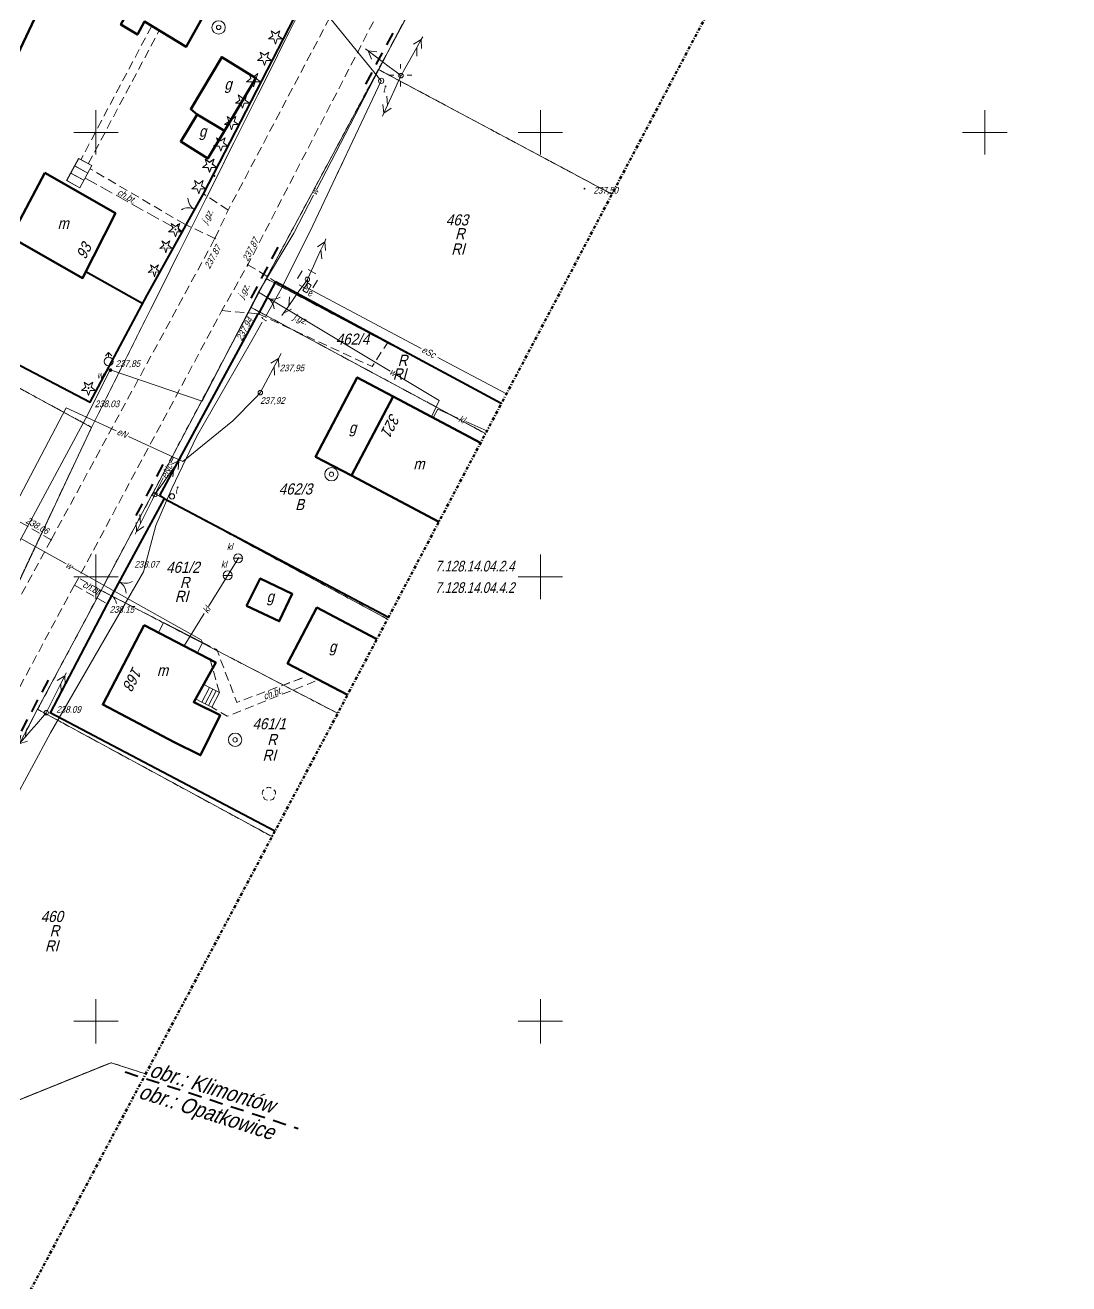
# Model space of a CAD drawing. Extents: x 7449598 to 7450455, y 5563374 to 5564952.
# Drawn here: x 7450192 to 7450309.4, y 5564420.5 to 5564562.1 of the extents above; entities that cross this region are included whole.
import ezdxf
from ezdxf.enums import TextEntityAlignment as Align

# ---------------------------------------------------------------- set-up
doc = ezdxf.new("R2010")
doc.units = 0
doc.header["$MEASUREMENT"] = 0
for name, pattern in [('216-500', [2.5, 1.5, -1]), ('217-500', [2, -0.5, 1.5]), ('218-500', [1, 0.5, -0.5]), ('420-500', [1.5, 1, -0.5]), ('DGN Style 4', [0.686427, 0.343214, -0.171607, 0, -0.171607])]:
    doc.linetypes.add(name, pattern=pattern)
for name, color, linetype, lineweight in [('EDZPD_219', 7, 'Continuous', 0), ('EPGPO_216', 7, 'Continuous', 0), ('GULENN', 1, 'Continuous', 13), ('GULTPR', 36, 'Continuous', 13), ('GUPWZA', 7, 'Continuous', 0), ('SDRPK_420', 7, 'Continuous', 0), ('SDRPK_423', 7, 'Continuous', 0), ('SDRPK_432', 7, 'Continuous', 0), ('SZOPO_902', 7, 'Continuous', 0), ('SZOPO_905', 7, 'Continuous', 0), ('SZZPZ_921', 7, 'Continuous', 0), ('SZZTZ_925', 7, 'Continuous', 0), ('UEEPO_585', 7, 'Continuous', 0), ('UEETA_515', 7, 'Continuous', 0), ('UKKPO_582', 7, 'Continuous', 0), ('UTTPA_506', 7, 'Continuous', 0), ('UTTPO_586', 7, 'Continuous', 0), ('UTTPO_586 (Construction)', 252, 'Continuous', 0), ('UTTPO_586__CONSTRUCTION_', 7, 'Continuous', 0), ('UWWPA_907', 7, 'Continuous', 0), ('UWWPO_581', 7, 'Continuous', 0), ('Warstwa 1', 7, 'Continuous', 0), ('Warstwa 22', 7, 'Continuous', 0), ('Warstwa 24', 7, 'Continuous', 0), ('Warstwa 25', 7, 'Continuous', 0), ('Warstwa 26', 7, 'Continuous', 0), ('Warstwa 28', 7, 'Continuous', 0), ('Warstwa 29', 7, 'Continuous', 0), ('Warstwa 3', 7, 'Continuous', 0), ('Warstwa 4', 7, 'Continuous', 0), ('Warstwa 60', 7, 'Continuous', 0), ('Warstwa 8', 7, 'Continuous', 0), ('WUKPS_403', 7, 'Continuous', 0), ('wys', 7, 'Continuous', 0)]:
    doc.layers.add(name, color=color, linetype=linetype, lineweight=lineweight)
doc.styles.add('Style-WORKING_1250 I 0.26180', font='WORKING_1250.shx', dxfattribs={"oblique": 14.999978})

# ---------------------------------------------------------------- blocks, each defined once
blk = doc.blocks.new('US17_1')
at = {"layer": 'Warstwa 1', "color": 7, "linetype": 'Continuous', "lineweight": 13}
for p, q in [((-0.5, -0.25), (-0.5, 0.25)), ((-0.5, 0.25), (0.5, 0.25)), ((0.5, -0.25), (0.5, 0.25)), ((-0.5, -0.25), (0.5, -0.25))]:
    blk.add_line(p, q, dxfattribs=at)
blk = doc.blocks.new('SM04')
at = {"layer": 'Warstwa 1', "color": 7, "linetype": 'Continuous', "lineweight": 13}
blk.add_circle((0, 0), 0.25, dxfattribs=at)
blk = doc.blocks.new('PE04_2')
at = {"layer": 'Warstwa 1', "color": 1, "linetype": 'Continuous', "lineweight": 13}
for p, q in [((0.65, 0), (0, 0)), ((0.65, 0), (1.65, 0)), ((1.65, 0), (2.65, 0)), ((2.65, 0), (3.65, 0)), ((3.65, 0), (4.65, 0)), ((4.65, 0), (3.78, 0.5)), ((4.65, 0), (3.78, -0.5)), ((4.65, 0), (5, 0))]:
    blk.add_line(p, q, dxfattribs=at)
blk = doc.blocks.new('PT01_11')
at = {"layer": 'Warstwa 1', "color": 30, "linetype": 'Continuous', "lineweight": 13}
for p, q in [((0.65, 0), (0, 0)), ((3.65, 0), (4.65, 0)), ((4.65, 0), (3.78, 0.5)), ((4.65, 0), (5, 0)), ((0.65, 0), (1.65, 0)), ((1.65, 0), (2.65, 0)), ((2.65, 0), (3.65, 0)), ((3.65, 0), (2.78, -0.5))]:
    blk.add_line(p, q, dxfattribs=at)
blk = doc.blocks.new('PT01_12')
at = {"layer": 'Warstwa 1', "color": 30, "linetype": 'Continuous', "lineweight": 13}
for p, q in [((0.65, 0), (0, 0)), ((0.65, 0), (1.65, 0)), ((2.65, 0), (3.65, 0)), ((3.65, 0), (2.78, -0.5)), ((3.65, 0), (4.65, 0)), ((4.65, 0), (3.78, 0.5)), ((4.65, 0), (5, 0)), ((1.65, 0), (2.65, 0))]:
    blk.add_line(p, q, dxfattribs=at)
blk = doc.blocks.new('PT01_13')
at = {"layer": 'Warstwa 1', "color": 30, "linetype": 'Continuous', "lineweight": 13}
for p, q in [((0.65, 0), (0, 0)), ((0.65, 0), (1.65, 0)), ((2.65, 0), (3.65, 0)), ((3.65, 0), (2.78, -0.5)), ((3.65, 0), (4.65, 0)), ((4.65, 0), (3.78, 0.5)), ((4.65, 0), (5, 0)), ((1.65, 0), (2.65, 0))]:
    blk.add_line(p, q, dxfattribs=at)
blk = doc.blocks.new('PT01_14')
at = {"layer": 'Warstwa 1', "color": 30, "linetype": 'Continuous', "lineweight": 13}
for p, q in [((1.65, 0), (2.65, 0)), ((2.65, 0), (3.65, 0)), ((3.65, 0), (2.78, -0.5)), ((3.65, 0), (4.65, 0)), ((4.65, 0), (3.78, 0.5)), ((0.65, 0), (0, 0)), ((0.65, 0), (1.65, 0)), ((4.65, 0), (5, 0))]:
    blk.add_line(p, q, dxfattribs=at)
blk = doc.blocks.new('PT01_15')
at = {"layer": 'Warstwa 1', "color": 30, "linetype": 'Continuous', "lineweight": 13}
for p, q in [((0.65, 0), (0, 0)), ((1.65, 0), (2.65, 0)), ((2.65, 0), (3.65, 0)), ((3.65, 0), (2.78, -0.5)), ((3.65, 0), (4.65, 0)), ((4.65, 0), (3.78, 0.5)), ((0.65, 0), (1.65, 0)), ((4.65, 0), (5, 0))]:
    blk.add_line(p, q, dxfattribs=at)
blk = doc.blocks.new('PT01_16')
at = {"layer": 'Warstwa 1', "color": 30, "linetype": 'Continuous', "lineweight": 13}
for p, q in [((0.65, 0), (0, 0)), ((3.65, 0), (4.65, 0)), ((4.65, 0), (3.78, 0.5)), ((4.65, 0), (5, 0)), ((0.65, 0), (1.65, 0)), ((1.65, 0), (2.65, 0)), ((2.65, 0), (3.65, 0)), ((3.65, 0), (2.78, -0.5))]:
    blk.add_line(p, q, dxfattribs=at)
blk = doc.blocks.new('PT01_17')
at = {"layer": 'Warstwa 1', "color": 30, "linetype": 'Continuous', "lineweight": 13}
for p, q in [((0.65, 0), (0, 0)), ((3.65, 0), (4.65, 0)), ((4.65, 0), (3.78, 0.5)), ((4.65, 0), (5, 0)), ((0.65, 0), (1.65, 0)), ((1.65, 0), (2.65, 0)), ((2.65, 0), (3.65, 0)), ((3.65, 0), (2.78, -0.5))]:
    blk.add_line(p, q, dxfattribs=at)
blk = doc.blocks.new('PT01_18')
at = {"layer": 'Warstwa 1', "color": 30, "linetype": 'Continuous', "lineweight": 13}
for p, q in [((0.65, 0), (0, 0)), ((0.65, 0), (1.65, 0)), ((2.65, 0), (3.65, 0)), ((3.65, 0), (2.78, -0.5)), ((3.65, 0), (4.65, 0)), ((4.65, 0), (3.78, 0.5)), ((1.65, 0), (2.65, 0)), ((4.65, 0), (5, 0))]:
    blk.add_line(p, q, dxfattribs=at)
blk = doc.blocks.new('PE04_5')
at = {"layer": 'Warstwa 1', "color": 1, "linetype": 'Continuous', "lineweight": 13}
for p, q in [((0.65, 0), (0, 0)), ((0.65, 0), (1.65, 0)), ((2.65, 0), (3.65, 0)), ((3.65, 0), (4.65, 0)), ((4.65, 0), (3.78, 0.5)), ((1.65, 0), (2.65, 0)), ((4.65, 0), (3.78, -0.5)), ((4.65, 0), (5, 0))]:
    blk.add_line(p, q, dxfattribs=at)
blk = doc.blocks.new('PE04_6')
at = {"layer": 'Warstwa 1', "color": 1, "linetype": 'Continuous', "lineweight": 13}
for p, q in [((0.65, 0), (0, 0)), ((3.65, 0), (4.65, 0)), ((4.65, 0), (3.78, 0.5)), ((4.65, 0), (3.78, -0.5)), ((4.65, 0), (5, 0)), ((0.65, 0), (1.65, 0)), ((1.65, 0), (2.65, 0)), ((2.65, 0), (3.65, 0))]:
    blk.add_line(p, q, dxfattribs=at)
blk = doc.blocks.new('PE04_7')
at = {"layer": 'Warstwa 1', "color": 1, "linetype": 'Continuous', "lineweight": 13}
for p, q in [((0.65, 0), (0, 0)), ((3.65, 0), (4.65, 0)), ((4.65, 0), (3.78, 0.5)), ((4.65, 0), (3.78, -0.5)), ((4.65, 0), (5, 0)), ((0.65, 0), (1.65, 0)), ((1.65, 0), (2.65, 0)), ((2.65, 0), (3.65, 0))]:
    blk.add_line(p, q, dxfattribs=at)
blk = doc.blocks.new('PE04_8')
at = {"layer": 'Warstwa 1', "color": 1, "linetype": 'Continuous', "lineweight": 13}
for p, q in [((0.65, 0), (0, 0)), ((1.65, 0), (2.65, 0)), ((2.65, 0), (3.65, 0)), ((3.65, 0), (4.65, 0)), ((4.65, 0), (3.78, 0.5)), ((0.65, 0), (1.65, 0)), ((4.65, 0), (3.78, -0.5)), ((4.65, 0), (5, 0))]:
    blk.add_line(p, q, dxfattribs=at)
blk = doc.blocks.new('PE04_10')
at = {"layer": 'Warstwa 1', "color": 1, "linetype": 'Continuous', "lineweight": 13}
for p, q in [((0.65, 0), (0, 0)), ((0.65, 0), (1.65, 0)), ((2.65, 0), (3.65, 0)), ((3.65, 0), (4.65, 0)), ((4.65, 0), (3.78, 0.5)), ((4.65, 0), (5, 0)), ((1.65, 0), (2.65, 0)), ((4.65, 0), (3.78, -0.5))]:
    blk.add_line(p, q, dxfattribs=at)
blk = doc.blocks.new('PE04_11')
at = {"layer": 'Warstwa 1', "color": 1, "linetype": 'Continuous', "lineweight": 13}
for p, q in [((0.65, 0), (0, 0)), ((0.65, 0), (1.65, 0)), ((2.65, 0), (3.65, 0)), ((3.65, 0), (4.65, 0)), ((4.65, 0), (3.78, 0.5)), ((4.65, 0), (5, 0)), ((1.65, 0), (2.65, 0)), ((4.65, 0), (3.78, -0.5))]:
    blk.add_line(p, q, dxfattribs=at)
blk = doc.blocks.new('PE04_12')
at = {"layer": 'Warstwa 1', "color": 1, "linetype": 'Continuous', "lineweight": 13}
for p, q in [((0.65, 0), (0, 0)), ((3.65, 0), (4.65, 0)), ((4.65, 0), (3.78, 0.5)), ((4.65, 0), (3.78, -0.5)), ((4.65, 0), (5, 0)), ((0.65, 0), (1.65, 0)), ((1.65, 0), (2.65, 0)), ((2.65, 0), (3.65, 0))]:
    blk.add_line(p, q, dxfattribs=at)
blk = doc.blocks.new('US10')
at = {"layer": 'Warstwa 1', "color": 7, "linetype": 'Continuous', "lineweight": 13}
for p, q in [((-1, -0.5), (-1, 0.5)), ((-0.5, 1), (0.5, 1)), ((1, -0.5), (1, 0.5)), ((-0.5, -1), (0.5, -1))]:
    blk.add_line(p, q, dxfattribs=at)
at = {"layer": 'Warstwa 1', "color": 7, "linetype": 'Continuous', "lineweight": 0}
blk.add_circle((0, 0), 0.25, dxfattribs=at)
blk = doc.blocks.new('925_8')
at = {"layer": 'SZZTZ_925', "color": 0, "linetype": 'Continuous', "lineweight": 13}
for p, q in [((-30.1, 9.8), (-78.9, -25.6)), ((-48.7, 67.1), (-30.1, 9.8)), ((0.1, 31.7), (-48.7, 67.1)), ((48.8, 67), (0.1, 31.7)), ((30.2, 9.7), (48.8, 67)), ((78.9, -25.7), (30.2, 9.7)), ((-78.9, -25.6), (-18.6, -25.6)), ((-18.6, -25.6), (0, -83)), ((0, -83), (18.7, -25.7)), ((18.7, -25.7), (78.9, -25.7))]:
    blk.add_line(p, q, dxfattribs=at)
blk = doc.blocks.new('907_24')
at = {"layer": 'UWWPA_907', "color": 0, "linetype": 'Continuous', "lineweight": 13}
for radius in [75, 25]:
    blk.add_circle((0, 0), radius, dxfattribs=at)
blk = doc.blocks.new('925_1')
at = {"color": 0, "flags": 128}
for points in [[(-3010, 980), (-7890, -2560)], [(-4870, 6710), (-3010, 980)], [(10, 3170), (-4870, 6710)], [(4880, 6700), (10, 3170)], [(3020, 970), (4880, 6700)], [(7890, -2570), (3020, 970)], [(-7890, -2560), (-1860, -2560)], [(-1860, -2560), (0, -8300)], [(0, -8300), (1870, -2570)], [(1870, -2570), (7890, -2570)]]:
    blk.add_lwpolyline(points, dxfattribs=at)
blk = doc.blocks.new('513_3')
at = {"color": 0, "lineweight": -2}
for p, q in [((-350, 650), (0, 1000)), ((0, 500), (0, 1000)), ((0, 1000), (350, 650))]:
    blk.add_line(p, q, dxfattribs=at)
blk.add_circle((0, 0), 500, dxfattribs=at)
blk.add_circle((0, 0), 500, dxfattribs=at)
blk = doc.blocks.new('921_3')
at = {"color": 0, "flags": 128}
for points in [[(-3010, 980), (-7890, -2560)], [(-4870, 6710), (-3010, 980)], [(10, 3170), (-4870, 6710)], [(4880, 6700), (10, 3170)], [(3020, 970), (4880, 6700)], [(7890, -2570), (3020, 970)], [(-7890, -2560), (-1860, -2560)], [(-1860, -2560), (0, -8300)], [(0, -8300), (1870, -2570)], [(1870, -2570), (7890, -2570)]]:
    blk.add_lwpolyline(points, dxfattribs=at)
blk = doc.blocks.new('925')
at = {"color": 0, "lineweight": -2}
for p, q in [((-700, -250), (-250, 100)), ((-250, 100), (-450, 600)), ((-450, 600), (0, 250)), ((0, 250), (450, 600)), ((450, 600), (250, 100)), ((250, 100), (700, -250)), ((-150, -200), (-700, -250)), ((0, -750), (-150, -200)), ((150, -200), (0, -750)), ((700, -250), (150, -200))]:
    blk.add_line(p, q, dxfattribs=at)
blk = doc.blocks.new('926')
at = {"color": 0, "lineweight": -2}
for centre, radius, start, end in [((-350, 100), 400, 119.84816, 203.51949), ((0, 350), 400, 50.114, 129.886), ((350, 100), 400, 336.88451, 60.15184), ((-200, -300), 400, 187.477, 278.47884), ((200, -275), 425, 262.64593, 349.62892)]:
    blk.add_arc(centre, radius, start, end, dxfattribs=at)
blk = doc.blocks.new('907_5')
at = {"color": 0, "lineweight": -2}
for radius in [750, 750, 250]:
    blk.add_circle((0, 0), radius, dxfattribs=at)
blk = doc.blocks.new('685_2')
at = {"color": 0, "lineweight": -2}
blk.add_line((-500, 0), (500, 0), dxfattribs=at)
blk.add_circle((0, 0), 500, dxfattribs=at)
blk.add_circle((0, 0), 500, dxfattribs=at)
blk = doc.blocks.new('510_12')
at = {"color": 0, "lineweight": -2}
blk.add_circle((0, 0), 250, dxfattribs=at)
blk.add_circle((0, 0), 250, dxfattribs=at)
blk = doc.blocks.new('140_7_2')
at = {"color": 0, "lineweight": -2}
blk.add_circle((0, 0), 50, dxfattribs=at)
blk = doc.blocks.new('925_2')
at = {"layer": 'SZZTZ_925', "color": 96, "linetype": 'Continuous', "lineweight": 13}
for p, q in [((-0.3, 0.1), (-0.79, -0.26)), ((-0.49, 0.67), (-0.3, 0.1)), ((0, 0.32), (-0.49, 0.67)), ((0.49, 0.67), (0, 0.32)), ((0.3, 0.1), (0.49, 0.67)), ((0.79, -0.26), (0.3, 0.1)), ((-0.79, -0.26), (-0.19, -0.26)), ((-0.19, -0.26), (0, -0.83)), ((0, -0.83), (0.19, -0.26)), ((0.19, -0.26), (0.79, -0.26))]:
    blk.add_line(p, q, dxfattribs=at)
blk = doc.blocks.new('506_2')
at = {"layer": 'UTTPA_506', "color": 30, "linetype": 'Continuous', "lineweight": 13}
blk.add_circle((0, 0), 0.3, dxfattribs=at)
blk = doc.blocks.new('907_1')
at = {"layer": 'Warstwa 60', "color": 7, "linetype": 'Continuous', "lineweight": 13}
for radius in [0.75, 0.25]:
    blk.add_circle((0, 0), radius, dxfattribs=at)
blk = doc.blocks.new('KOLO')
blk.add_hatch(color=0).paths.add_polyline_path([(0, -5), (-1.2941, -4.82963), (-2.5, -4.33013), (-3.53553, -3.53553), (-4.33013, -2.5), (-4.82963, -1.2941), (-5, 0), (-4.82963, 1.2941), (-4.33013, 2.5), (-3.53553, 3.53553), (-2.5, 4.33013), (-1.2941, 4.82963), (0, 5), (1.2941, 4.82963), (2.5, 4.33013), (3.53553, 3.53553), (4.33013, 2.5), (4.82963, 1.2941), (5, 0), (4.82963, -1.2941), (4.33013, -2.5), (3.53553, -3.53553), (2.5, -4.33013), (1.2941, -4.82963)], flags=16)
blk = doc.blocks.new('SUPT01_2')
at = {"color": 0, "flags": 128}
for points in [[(0, 0), (-100, 0)], [(-69.82163, -10), (-87.14214, 0)], [(-67.14214, 0), (-49.82163, 10)]]:
    blk.add_lwpolyline(points, dxfattribs=at)
blk = doc.blocks.new('SUPE04_2')
at = {"color": 0, "flags": 128}
for points in [[(0, 0), (-100, 0)], [(-69.82163, -10), (-87.14214, 0), (-69.82163, 10)]]:
    blk.add_lwpolyline(points, dxfattribs=at)
blk = doc.blocks.new('905_1')
at = {"layer": 'SZOPO_905', "color": 7, "linetype": 'Continuous', "lineweight": 13}
for centre, start, end in [((-1.5, 0), 0, 60), ((1.5, 0), 120, 180)]:
    blk.add_arc(centre, 1.5, start, end, dxfattribs=at)
blk = doc.blocks.new('921')
at = {"layer": 'SZZPZ_921', "linetype": 'Continuous', "lineweight": 13}
h = blk.add_hatch(color=256, dxfattribs=at)
edge = h.paths.add_edge_path()
edge.add_arc((0, 0), 0.045, 0, 360)
at = {"layer": 'SZZPZ_921', "color": 96, "linetype": 'Continuous', "lineweight": 13}
for p, q in [((-0.3, 0.1), (-0.79, -0.26)), ((-0.49, 0.67), (-0.3, 0.1)), ((0, 0.32), (-0.49, 0.67)), ((0.49, 0.67), (0, 0.32)), ((0.3, 0.1), (0.49, 0.67)), ((0.79, -0.26), (0.3, 0.1)), ((-0.79, -0.26), (-0.19, -0.26)), ((-0.19, -0.26), (0, -0.83)), ((0, -0.83), (0.19, -0.26)), ((0.19, -0.26), (0.79, -0.26))]:
    blk.add_line(p, q, dxfattribs=at)
blk.add_circle((0, 0), 0.045, dxfattribs=at)
blk = doc.blocks.new('905P')
at = {"layer": 'SZOPO_905', "color": 7, "linetype": 'Continuous', "lineweight": 13}
blk.add_arc((1.05, 0), 1.05, 120, 180, dxfattribs=at)
blk = doc.blocks.new('515_18')
at = {"layer": 'UEETA_515', "color": 0, "linetype": 'Continuous', "lineweight": 13}
for p, q in [((-125, 0), (-75, 0)), ((0, 75), (0, 125)), ((75, 0), (125, 0)), ((0, -125), (0, -75))]:
    blk.add_line(p, q, dxfattribs=at)
blk = doc.blocks.new('140_1')
at = {"layer": 'WUKPS_403', "linetype": 'Continuous', "lineweight": 13}
h = blk.add_hatch(color=256, dxfattribs=at)
edge = h.paths.add_edge_path()
edge.add_arc((0, 0), 0.045, 0, 360)
at = {"layer": 'WUKPS_403', "color": 7, "linetype": 'Continuous', "lineweight": 13}
blk.add_circle((0, 0), 0.045, dxfattribs=at)

msp = doc.modelspace()

# ---------------------------------------------------------------- linework, layer by layer
at = {"layer": 'EDZPD_219', "color": 96, "linetype": 'Continuous', "lineweight": 13}
for p, q in [((7450245.38, 5564582.47), (7450231.77, 5564557.08)), ((7450199.51, 5564516.82), (7450222.9, 5564563.6)), ((7450219.14, 5564533.55), (7450231.77, 5564557.08)), ((7450258.04, 5564543.05), (7450231.77, 5564557.08)), ((7450199.51, 5564516.82), (7450135.22, 5564551.69)), ((7450219.14, 5564533.55), (7450217.45, 5564530.32)), ((7450219.14, 5564533.55), (7450245.62, 5564519.52)), ((7450206.42, 5564509.47), (7450217.45, 5564530.32)), ((7450243.82, 5564516.12), (7450217.45, 5564530.32)), ((7450199.51, 5564516.82), (7450178.94, 5564473.31)), ((7450206.25, 5564509.14), (7450200.57, 5564498.48)), ((7450206.25, 5564509.14), (7450206.42, 5564509.47)), ((7450207.56, 5564508.85), (7450206.42, 5564509.47)), ((7450207.56, 5564508.85), (7450232.79, 5564495.25)), ((7450200.57, 5564498.48), (7450193.44, 5564485.1)), ((7450201.73, 5564497.88), (7450200.57, 5564498.48)), ((7450201.73, 5564497.88), (7450227.19, 5564484.65)), ((7450164.65, 5564430.38), (7450193.44, 5564485.1)), ((7450194.5, 5564484.52), (7450193.44, 5564485.1)), ((7450219.81, 5564470.78), (7450194.5, 5564484.52)), ((7450201.71, 5564445.35), (7450164.65, 5564430.38)), ((7450201.71, 5564445.35), (7450205.59, 5564444.08))]:
    msp.add_line(p, q, dxfattribs=at)
at = {"layer": 'EPGPO_216', "color": 96, "linetype": '216-500', "lineweight": 40, "flags": 128}
for points in [[(7450233.39, 5564561.16), (7450231.33, 5564557.32), (7450230.08, 5564554.99)], [(7450220.47, 5564537.09), (7450218.7, 5564533.78), (7450217.01, 5564530.55)], [(7450207.53, 5564512.63), (7450205.98, 5564509.7), (7450205.81, 5564509.37), (7450204.09, 5564506.15)], [(7450194.61, 5564488.37), (7450193, 5564485.33), (7450191.53, 5564482.55)], [(7450203.3, 5564444.31), (7450222.74, 5564437.95)]]:
    msp.add_lwpolyline(points, dxfattribs=at)
at = {"layer": 'SDRPK_420', "color": 7, "linetype": '420-500', "lineweight": 13}
for p, q in [((7450214.88, 5564541.26), (7450212.09, 5564543.08)), ((7450213.39, 5564538.08), (7450210.15, 5564539.59)), ((7450194.97, 5564504.18), (7450213.39, 5564538.08)), ((7450217.09, 5564535.12), (7450220.21, 5564533.2)), ((7450214.17, 5564529.95), (7450218.23, 5564529.6)), ((7450194.97, 5564504.18), (7450151.8, 5564528.52)), ((7450197.58, 5564499.06), (7450201.26, 5564496.98)), ((7450201.74, 5564497.88), (7450198.03, 5564499.86))]:
    msp.add_line(p, q, dxfattribs=at)
at = {"layer": 'SDRPK_420', "color": 7, "linetype": '420-500', "lineweight": 13, "flags": 128}
for points in [[(7450213.39, 5564538.08), (7450214.88, 5564541.26), (7450232.09, 5564573.89)], [(7450236.03, 5564571.78), (7450217.09, 5564535.12), (7450214.17, 5564529.95)], [(7450206.27, 5564561.97), (7450198.3, 5564546.93)], [(7450199.14, 5564546.47), (7450207.12, 5564561.46)], [(7450209.99, 5564539.66), (7450199.34, 5564545.91)], [(7450209.99, 5564539.66), (7450199.34, 5564545.91)], [(7450197.58, 5564499.06), (7450198.03, 5564499.86), (7450214.17, 5564529.95)], [(7450218.27, 5564529.58), (7450231.06, 5564523.66), (7450232.82, 5564526.37)], [(7450194.97, 5564504.18), (7450191.67, 5564498.13), (7450191.33, 5564497.58), (7450186.13, 5564488.03), (7450182.84, 5564481.18), (7450179.78, 5564475.68)], [(7450157, 5564422.68), (7450168.64, 5564444.57), (7450190.14, 5564485.24), (7450197.58, 5564499.06)], [(7450211.99, 5564492.61), (7450213.59, 5564491.82), (7450215.84, 5564485.88), (7450223.7, 5564488.8)], [(7450211.99, 5564492.61), (7450213.59, 5564491.82), (7450215.84, 5564485.88), (7450223.7, 5564488.81)], [(7450213.88, 5564486.99), (7450212.79, 5564490.89)], [(7450213.88, 5564486.99), (7450212.79, 5564490.89)], [(7450224.67, 5564488.27), (7450214.77, 5564484.32), (7450213.04, 5564485.34)], [(7450224.67, 5564488.27), (7450214.77, 5564484.32), (7450213.04, 5564485.34)]]:
    msp.add_lwpolyline(points, dxfattribs=at)
at = {"layer": 'SDRPK_423', "color": 7, "linetype": '217-500', "lineweight": 13}
msp.add_line((7450198.77, 5564544.87), (7450209.7, 5564538.79), dxfattribs=at)
at = {"layer": 'SZOPO_902', "color": 7, "linetype": 'Continuous', "lineweight": 40}
for p, q in [((7450210.15, 5564539.59), (7450212.09, 5564543.08)), ((7450220.18, 5564533.24), (7450218.27, 5564529.59)), ((7450207.19, 5564509.14), (7450218.23, 5564529.6)), ((7450207.68, 5564508.83), (7450203.48, 5564501.04)), ((7450203.48, 5564501.04), (7450201.74, 5564497.88))]:
    msp.add_line(p, q, dxfattribs=at)
at = {"layer": 'SZOPO_902', "color": 7, "linetype": 'Continuous', "lineweight": 40, "flags": 128}
for points in [[(7450212.09, 5564543.08), (7450222.89, 5564564.01)], [(7450213.28, 5564545.13), (7450213.28, 5564545.13), (7450213.28, 5564545.13), (7450213.28, 5564545.13), (7450213.28, 5564545.13), (7450213.28, 5564545.13), (7450213.28, 5564545.13), (7450213.29, 5564545.13), (7450213.29, 5564545.13), (7450213.29, 5564545.13), (7450213.29, 5564545.13), (7450213.29, 5564545.13), (7450213.29, 5564545.13), (7450213.29, 5564545.13), (7450213.29, 5564545.13), (7450213.29, 5564545.13), (7450213.29, 5564545.13), (7450213.29, 5564545.13), (7450213.29, 5564545.13), (7450213.29, 5564545.13), (7450213.29, 5564545.13), (7450213.29, 5564545.13), (7450213.29, 5564545.14), (7450213.29, 5564545.14), (7450213.29, 5564545.14), (7450213.29, 5564545.14), (7450213.29, 5564545.14), (7450213.3, 5564545.14), (7450213.3, 5564545.14), (7450213.3, 5564545.14), (7450213.3, 5564545.14), (7450213.3, 5564545.14), (7450213.3, 5564545.14), (7450213.3, 5564545.14), (7450213.3, 5564545.14), (7450213.3, 5564545.14), (7450213.3, 5564545.14), (7450213.3, 5564545.14), (7450213.3, 5564545.14), (7450213.3, 5564545.14), (7450213.3, 5564545.14), (7450213.3, 5564545.14), (7450213.3, 5564545.14), (7450213.3, 5564545.14), (7450213.31, 5564545.14), (7450213.31, 5564545.14), (7450213.31, 5564545.13), (7450213.31, 5564545.13), (7450213.31, 5564545.13), (7450213.31, 5564545.13), (7450213.31, 5564545.13), (7450213.31, 5564545.13), (7450213.31, 5564545.13), (7450213.31, 5564545.13), (7450213.31, 5564545.13), (7450213.31, 5564545.13), (7450213.31, 5564545.13), (7450213.31, 5564545.13), (7450213.31, 5564545.13), (7450213.31, 5564545.13), (7450213.31, 5564545.13), (7450213.31, 5564545.13), (7450213.31, 5564545.13), (7450213.31, 5564545.13), (7450213.31, 5564545.13), (7450213.31, 5564545.13), (7450213.32, 5564545.13), (7450213.32, 5564545.13), (7450213.32, 5564545.13), (7450213.32, 5564545.12), (7450213.32, 5564545.12), (7450213.32, 5564545.12), (7450213.32, 5564545.12), (7450213.32, 5564545.12), (7450213.32, 5564545.12), (7450213.32, 5564545.12), (7450213.32, 5564545.12), (7450213.32, 5564545.12), (7450213.32, 5564545.12), (7450213.32, 5564545.12), (7450213.32, 5564545.12), (7450213.32, 5564545.12), (7450213.32, 5564545.12), (7450213.32, 5564545.12), (7450213.32, 5564545.12), (7450213.32, 5564545.12), (7450213.32, 5564545.11), (7450213.32, 5564545.11), (7450213.32, 5564545.11), (7450213.32, 5564545.11), (7450213.32, 5564545.11), (7450213.32, 5564545.11), (7450213.31, 5564545.11), (7450213.31, 5564545.11), (7450213.31, 5564545.11)], [(7450189.99, 5564524.55), (7450199.35, 5564519.67), (7450205.76, 5564531.7), (7450209.7, 5564538.79), (7450210.15, 5564539.59)], [(7450198.86, 5564534.34), (7450205.26, 5564530.76)], [(7450245.6, 5564519.5), (7450232.82, 5564526.37), (7450220.21, 5564533.2)], [(7450245.6, 5564519.5), (7450232.82, 5564526.37), (7450220.21, 5564533.2)], [(7450207.19, 5564509.14), (7450207.68, 5564508.83)], [(7450207.68, 5564508.83), (7450232.9, 5564495.46)], [(7450201.74, 5564497.88), (7450201.26, 5564496.98), (7450194.84, 5564484.71)], [(7450220.13, 5564471.39), (7450194.84, 5564484.71)]]:
    msp.add_lwpolyline(points, dxfattribs=at)
at = {"layer": 'UEEPO_585', "color": 1, "linetype": 'Continuous', "lineweight": 13, "flags": 128}
for points in [[(7450217.96, 5564520.13), (7450218.49, 5564520.72)], [(7450179.13, 5564503.14), (7450186.18, 5564499.15), (7450196.63, 5564519), (7450202.27, 5564516.42)], [(7450203.65, 5564515.79), (7450209.79, 5564512.97), (7450215.38, 5564517.54), (7450217.96, 5564520.13)]]:
    msp.add_lwpolyline(points, dxfattribs=at)
at = {"layer": 'UKKPO_582', "color": 36, "linetype": 'Continuous', "lineweight": 13, "flags": 128}
for points in [[(7450237.99, 5564517.96), (7450238.47, 5564518.85), (7450240.71, 5564517.87)], [(7450241.62, 5564517.47), (7450243.99, 5564516.44)], [(7450212.66, 5564496.66), (7450216.08, 5564502.16)], [(7450209.91, 5564492.24), (7450212.18, 5564495.89)]]:
    msp.add_lwpolyline(points, dxfattribs=at)
at = {"layer": 'UTTPO_586', "color": 30, "linetype": 'Continuous', "lineweight": 13, "flags": 128}
for points in [[(7450236.55, 5564592.96), (7450230.93, 5564580.66), (7450224, 5564565.78), (7450232.08, 5564555.8), (7450224.4, 5564539.52), (7450220.88, 5564532.44), (7450219.1, 5564529.33)], [(7450218.71, 5564528.65), (7450217.38, 5564526.33)], [(7450217.38, 5564526.33), (7450211.33, 5564515.81), (7450208.53, 5564509.94), (7450206.74, 5564505.76), (7450205.36, 5564500.56), (7450194.9, 5564482.47), (7450186.29, 5564466.54), (7450173.16, 5564473.8), (7450163.32, 5564456.11), (7450152.23, 5564435.84), (7450139.23, 5564411.73), (7450130.19, 5564394.54)]]:
    msp.add_lwpolyline(points, dxfattribs=at)
at = {"layer": 'UTTPO_586 (Construction)', "color": 7, "linetype": 'Continuous', "lineweight": 13, "ltscale": 0.1}
msp.add_line((7450227.76, 5564546.65), (7450227.14, 5564545.34), dxfattribs=at)
at = {"layer": 'UTTPO_586__CONSTRUCTION_', "color": 7, "ltscale": 0.001, "flags": 128}
msp.add_lwpolyline([(7450227.76, 5564546.65), (7450227.14, 5564545.34)], dxfattribs=at)
at = {"layer": 'UWWPO_581', "color": 5, "linetype": 'Continuous', "lineweight": 13, "ltscale": 0.1}
msp.add_line((7450234.45, 5564562.15), (7450224.83, 5564543.63), dxfattribs=at)
at = {"layer": 'UWWPO_581', "color": 5, "linetype": 'Continuous', "lineweight": 13}
for p, q in [((7450224.47, 5564542.93), (7450222.26, 5564538.67)), ((7450222.26, 5564538.67), (7450218.28, 5564532.01))]:
    msp.add_line(p, q, dxfattribs=at)
at = {"layer": 'UWWPO_581', "color": 5, "linetype": 'Continuous', "lineweight": 13, "flags": 128}
for points in [[(7450201.6, 5564523.29), (7450211.94, 5564519.76), (7450218.28, 5564532.01), (7450233.1, 5564523.15)], [(7450152.82, 5564432.98), (7450163.48, 5564452.3), (7450171.25, 5564466.7), (7450178.5, 5564479.95), (7450185.42, 5564492.95), (7450198.83, 5564517.78), (7450201.6, 5564523.29)], [(7450233.73, 5564522.77), (7450238.62, 5564519.85), (7450237.79, 5564518.06)], [(7450191.56, 5564504.31), (7450196.65, 5564501.45)], [(7450197.32, 5564501.07), (7450211.82, 5564492.9), (7450211.99, 5564492.61)]]:
    msp.add_lwpolyline(points, dxfattribs=at)
at = {"layer": 'Warstwa 1', "color": 1, "linetype": 'Continuous', "lineweight": 13}
for p, q in [((7450208.44, 5564512.84), (7450208.74, 5564513.45)), ((7450206.64, 5564509.27), (7450207.57, 5564511.13))]:
    msp.add_line(p, q, dxfattribs=at)
at = {"layer": 'Warstwa 1', "color": 1, "linetype": 'Continuous', "lineweight": 13, "flags": 128}
for points in [[(7450223.79, 5564533.47), (7450223.75, 5564532.52), (7450236.59, 5564525.69)], [(7450238.47, 5564524.68), (7450246.18, 5564520.58)]]:
    msp.add_lwpolyline(points, dxfattribs=at)
at = {"layer": 'Warstwa 29', "color": 96, "linetype": '218-500', "lineweight": 13}
for p, q in [((7450245.38, 5564582.47), (7450231.77, 5564557.08)), ((7450231.77, 5564557.08), (7450245.38, 5564582.47)), ((7450205.87, 5564529.54), (7450222.9, 5564563.6)), ((7450222.9, 5564563.6), (7450205.87, 5564529.54)), ((7450231.77, 5564557.08), (7450219.14, 5564533.55)), ((7450219.14, 5564533.55), (7450231.77, 5564557.08)), ((7450231.77, 5564557.08), (7450258.04, 5564543.05)), ((7450258.04, 5564543.05), (7450231.77, 5564557.08)), ((7450135.22, 5564551.69), (7450199.51, 5564516.82)), ((7450199.51, 5564516.82), (7450135.22, 5564551.69)), ((7450219.14, 5564533.55), (7450217.45, 5564530.32)), ((7450217.45, 5564530.32), (7450219.14, 5564533.55)), ((7450245.62, 5564519.52), (7450219.14, 5564533.55)), ((7450219.14, 5564533.55), (7450245.62, 5564519.52)), ((7450217.45, 5564530.32), (7450206.42, 5564509.47)), ((7450206.42, 5564509.47), (7450217.45, 5564530.32)), ((7450217.45, 5564530.32), (7450243.82, 5564516.12)), ((7450243.82, 5564516.12), (7450217.45, 5564530.32)), ((7450199.51, 5564516.82), (7450205.87, 5564529.54)), ((7450205.87, 5564529.54), (7450199.51, 5564516.82)), ((7450178.94, 5564473.31), (7450199.51, 5564516.82)), ((7450199.51, 5564516.82), (7450178.94, 5564473.31)), ((7450206.25, 5564509.14), (7450200.57, 5564498.48)), ((7450200.57, 5564498.48), (7450206.25, 5564509.14)), ((7450206.42, 5564509.47), (7450206.25, 5564509.14)), ((7450206.25, 5564509.14), (7450206.42, 5564509.47)), ((7450207.56, 5564508.85), (7450206.42, 5564509.47)), ((7450206.42, 5564509.47), (7450207.56, 5564508.85)), ((7450232.79, 5564495.25), (7450207.56, 5564508.85)), ((7450207.56, 5564508.85), (7450232.79, 5564495.25)), ((7450200.57, 5564498.48), (7450193.44, 5564485.1)), ((7450193.44, 5564485.1), (7450200.57, 5564498.48)), ((7450200.57, 5564498.48), (7450201.73, 5564497.88)), ((7450201.73, 5564497.88), (7450200.57, 5564498.48)), ((7450201.73, 5564497.88), (7450227.19, 5564484.65)), ((7450227.19, 5564484.65), (7450201.73, 5564497.88)), ((7450193.44, 5564485.1), (7450164.65, 5564430.38)), ((7450164.65, 5564430.38), (7450193.44, 5564485.1)), ((7450194.5, 5564484.52), (7450193.44, 5564485.1)), ((7450193.44, 5564485.1), (7450194.5, 5564484.52)), ((7450219.81, 5564470.78), (7450194.5, 5564484.52)), ((7450194.5, 5564484.52), (7450219.81, 5564470.78)), ((7450164.65, 5564430.38), (7450201.71, 5564445.35)), ((7450201.71, 5564445.35), (7450164.65, 5564430.38)), ((7450201.71, 5564445.35), (7450205.59, 5564444.08)), ((7450205.59, 5564444.08), (7450201.71, 5564445.35))]:
    msp.add_line(p, q, dxfattribs=at)
at = {"layer": 'Warstwa 3', "color": 7, "linetype": 'Continuous', "lineweight": 53, "flags": 128}
for points in [[(7450188.02, 5564571.19), (7450195.34, 5564567.56), (7450189.26, 5564554.68), (7450182.07, 5564558.38)], [(7450207.04, 5564569.81), (7450213.64, 5564565.91), (7450210.15, 5564559.63), (7450205.45, 5564562.47), (7450204.67, 5564561.01), (7450202.81, 5564562.13)], [(7450214.46, 5564550.18), (7450211.39, 5564552), (7450210.67, 5564552.6), (7450214.16, 5564558.48), (7450217.99, 5564556.11)], [(7450211.39, 5564552), (7450214.46, 5564550.18), (7450212.58, 5564547.05), (7450209.54, 5564548.96)], [(7450194.24, 5564545.44), (7450202.18, 5564540.9), (7450198.49, 5564533.62), (7450190.42, 5564538.23)], [(7450233.42, 5564520.29), (7450228.73, 5564511.4), (7450224.7, 5564513.52), (7450229.4, 5564522.43)], [(7450216.93, 5564496.76), (7450218.49, 5564499.8), (7450222.08, 5564498.08), (7450220.61, 5564495.01)], [(7450205.41, 5564494.56), (7450213.48, 5564490.35), (7450211.01, 5564485.9), (7450213.97, 5564484.43), (7450211.77, 5564479.94), (7450208.79, 5564481.42), (7450200.77, 5564485.63)]]:
    msp.add_lwpolyline(points, close=True, dxfattribs=at)
for points in [[(7450238.58, 5564506.2), (7450228.73, 5564511.4), (7450233.42, 5564520.29), (7450243.27, 5564515.07)], [(7450228.29, 5564486.72), (7450221.55, 5564490.25), (7450224.85, 5564496.54), (7450231.6, 5564493)]]:
    msp.add_lwpolyline(points, dxfattribs=at)
at = {"layer": 'Warstwa 60', "color": 7, "linetype": 'Continuous', "lineweight": 13}
for p, q in [((7450200, 5564547.5), (7450200, 5564552.5)), ((7450250, 5564547.5), (7450250, 5564552.5)), ((7450300, 5564547.5), (7450300, 5564552.5)), ((7450197.5, 5564550), (7450202.5, 5564550)), ((7450247.5, 5564550), (7450252.5, 5564550)), ((7450297.5, 5564550), (7450302.5, 5564550)), ((7450200, 5564500), (7450200, 5564502.5)), ((7450200, 5564497.5), (7450200, 5564502.5)), ((7450250, 5564500), (7450250, 5564502.5)), ((7450250, 5564497.5), (7450250, 5564502.5)), ((7450197.5, 5564500), (7450202.5, 5564500)), ((7450200, 5564497.5), (7450200, 5564500)), ((7450247.5, 5564500), (7450252.5, 5564500)), ((7450250, 5564497.5), (7450250, 5564500)), ((7450200, 5564447.5), (7450200, 5564452.5)), ((7450250, 5564447.5), (7450250, 5564452.5)), ((7450197.5, 5564450), (7450202.5, 5564450)), ((7450247.5, 5564450), (7450252.5, 5564450))]:
    msp.add_line(p, q, dxfattribs=at)
at = {"layer": 'Warstwa 60', "color": 7, "linetype": 'Continuous', "lineweight": 0, "ltscale": 0.1}
for p, q in [((7450197.6, 5564546.24), (7450199.08, 5564545.43)), ((7450198.05, 5564547.06), (7450199.53, 5564546.26)), ((7450198.05, 5564547.06), (7450199.53, 5564546.26)), ((7450196.7, 5564544.58), (7450198.18, 5564543.78)), ((7450196.7, 5564544.58), (7450198.18, 5564543.78)), ((7450197.15, 5564545.41), (7450198.63, 5564544.61)), ((7450211.91, 5564485.91), (7450212.76, 5564487.57)), ((7450212.29, 5564485.72), (7450213.13, 5564487.38)), ((7450212.66, 5564485.53), (7450213.51, 5564487.18)), ((7450213.04, 5564485.34), (7450213.88, 5564486.99))]:
    msp.add_line(p, q, dxfattribs=at)
at = {"layer": 'Warstwa 60', "color": 7, "linetype": 'Continuous', "lineweight": 0, "ltscale": 0.1, "flags": 128}
for points in [[(7450196.7, 5564544.58), (7450198.18, 5564543.78), (7450199.53, 5564546.26), (7450198.05, 5564547.06)], [(7450211.27, 5564486.24), (7450211.22, 5564486.27), (7450212.12, 5564487.9), (7450212.76, 5564487.57), (7450211.91, 5564485.91)], [(7450211.91, 5564485.91), (7450212.76, 5564487.57), (7450213.88, 5564486.99), (7450213.04, 5564485.34)]]:
    msp.add_lwpolyline(points, close=True, dxfattribs=at)
at = {"layer": 'Warstwa 60', "color": 7, "flags": 128}
for points in [[(7450196.71, 5564544.58), (7450198.18, 5564543.78), (7450199.53, 5564546.26), (7450198.06, 5564547.06), (7450196.71, 5564544.58)], [(7450197.61, 5564546.24), (7450199.08, 5564545.43)], [(7450198.06, 5564547.06), (7450199.53, 5564546.26)], [(7450198.06, 5564547.06), (7450199.53, 5564546.26)], [(7450196.71, 5564544.58), (7450198.18, 5564543.78)], [(7450197.16, 5564545.41), (7450198.63, 5564544.61)], [(7450211.91, 5564485.92), (7450212.76, 5564487.57), (7450213.88, 5564486.99), (7450213.04, 5564485.34), (7450211.91, 5564485.92)], [(7450211.91, 5564485.92), (7450212.76, 5564487.57)], [(7450212.29, 5564485.72), (7450213.13, 5564487.38)], [(7450212.66, 5564485.53), (7450213.51, 5564487.18)], [(7450213.04, 5564485.34), (7450213.88, 5564486.99)]]:
    msp.add_lwpolyline(points, dxfattribs=at)
at = {"layer": 'Warstwa 60', "color": 7, "linetype": 'Continuous', "lineweight": 13, "ltscale": 0.1, "flags": 128}
msp.add_lwpolyline([(7450211.41, 5564491.47), (7450207.03, 5564493.71), (7450207.61, 5564494.85), (7450211.99, 5564492.61)], close=True, dxfattribs=at)
at = {"layer": 'Warstwa 8', "color": 7, "linetype": 'DGN Style 4', "lineweight": 53, "flags": 128}
msp.add_lwpolyline([(7450242.25, 5564757.19), (7450281.76, 5564736.22), (7450381.95, 5564923.76), (7450454.95, 5564884.92), (7450405.4, 5564791.85), (7450392.83, 5564798.55), (7450342.94, 5564703.75), (7450227.05, 5564484.37), (7450154.83, 5564348.79), (7449690.29, 5563497.19), (7449618.91, 5563522.75), (7449629.01, 5563547.14), (7449943.26, 5564118.2), (7449916.28, 5564132.94), (7449953.15, 5564197.69), (7449979.3, 5564183.67), (7450084.83, 5564375.48), (7450052.49, 5564392.85)], close=True, dxfattribs=at)

# ---------------------------------------------------------------- block references
at = {"color": 96, "lineweight": 13, "xscale": 0.001, "yscale": 0.001, "zscale": 0.001}
for name, p in [('925', (7450207.87, 5564537.2)), ('925', (7450206.57, 5564534.5)), ('926', (7450219.45, 5564475.59))]:
    msp.add_blockref(name, p, dxfattribs=at)
at = {"color": 7, "lineweight": 13, "xscale": 0.001, "yscale": 0.001, "zscale": 0.001}
for name, p in [('513_3', (7450201.42, 5564524.23)), ('510_12', (7450218.49, 5564520.72)), ('685_2', (7450215.99, 5564502.09)), ('685_2', (7450214.81, 5564500.17)), ('907_5', (7450215.65, 5564481.67))]:
    msp.add_blockref(name, p, dxfattribs=at)
at = {"layer": 'GULENN', "color": 1, "lineweight": 13, "ltscale": 0.1, "xscale": 0.05, "yscale": 0.05, "zscale": 0.05, "rotation": 242.2369087548715}
msp.add_blockref('SUPE04_2', (7450218.49, 5564520.72), dxfattribs=at)
at = {"layer": 'GULTPR', "color": 30, "lineweight": 13, "ltscale": 0.1, "xscale": 0.05, "yscale": 0.05, "zscale": 0.05, "rotation": 242.2369087460559}
msp.add_blockref('SUPT01_2', (7450218.49, 5564520.72), dxfattribs=at)
at = {"layer": 'GUPWZA', "color": 7, "lineweight": 0, "ltscale": 0.1, "xscale": 0.04000000000000001, "yscale": 0.04000000000000001, "zscale": 0.04000000000000001, "rotation": 90}
msp.add_blockref('KOLO', (7450201.63, 5564523.26), dxfattribs=at)
at = {"layer": 'SZOPO_905', "color": 7, "linetype": 'Continuous', "lineweight": 13}
for name, p, rotation in [('905_1', (7450211.12, 5564541.33), 60.91548089620176), ('905P', (7450209.7, 5564538.79), 60.91548088174419), ('905_1', (7450219.23, 5564531.42), 242.3774921085918), ('905_1', (7450202.61, 5564499.46), 241.1613725067204), ('905P', (7450201.74, 5564497.88), 241.927513064147)]:
    msp.add_blockref(name, p, dxfattribs=dict(at, rotation=rotation))
at = {"layer": 'SZZPZ_921', "color": 96, "xscale": 0.0001, "yscale": 0.0001, "zscale": 0.0001}
msp.add_blockref('921_3', (7450211.56, 5564543.91), dxfattribs=at)
at = {"layer": 'SZZPZ_921', "color": 96, "linetype": 'Continuous', "lineweight": 13}
for p in [(7450208.95, 5564539.08), (7450199.17, 5564521.24)]:
    msp.add_blockref('921', p, dxfattribs=at)
at = {"layer": 'SZZTZ_925', "color": 96, "linetype": 'Continuous', "lineweight": 13, "ltscale": 0.1, "xscale": 0.01, "yscale": 0.01, "zscale": 0.01}
for p in [(7450220.19, 5564560.77), (7450218.96, 5564558.36), (7450216.49, 5564553.54)]:
    msp.add_blockref('925_8', p, dxfattribs=at)
at = {"layer": 'SZZTZ_925', "color": 96, "xscale": 0.0001, "yscale": 0.0001, "zscale": 0.0001}
for p in [(7450217.73, 5564555.95), (7450215.26, 5564551.13), (7450214.03, 5564548.72), (7450212.79, 5564546.32)]:
    msp.add_blockref('925_1', p, dxfattribs=at)
at = {"layer": 'SZZTZ_925', "color": 96, "linetype": 'Continuous', "lineweight": 13}
msp.add_blockref('925_2', (7450212.79, 5564546.31), dxfattribs=at)
at = {"layer": 'UEETA_515', "color": 7, "linetype": 'Continuous', "lineweight": 13, "ltscale": 0.1, "xscale": 0.01, "yscale": 0.01, "zscale": 0.01}
msp.add_blockref('515_18', (7450234.27, 5564556.43), dxfattribs=at)
at = {"layer": 'UTTPA_506', "color": 30, "linetype": 'Continuous', "lineweight": 13}
for p in [(7450232.08, 5564555.8), (7450208.55, 5564509.05)]:
    msp.add_blockref('506_2', p, dxfattribs=at)
at = {"layer": 'UWWPA_907', "color": 7, "linetype": 'Continuous', "lineweight": 13, "ltscale": 0.1, "xscale": 0.01, "yscale": 0.01, "zscale": 0.01}
msp.add_blockref('907_24', (7450213.8, 5564561.81), dxfattribs=at)
at = {"layer": 'Warstwa 1', "color": 30, "linetype": 'Continuous', "lineweight": 13}
for name, p, xscale, yscale, zscale, rotation in [('PT01_11', (7450234.32, 5564556.38), 0.9999988592413158, 0.9999988592413158, 0.9999988592413158, 60.73113518705917), ('PT01_12', (7450234.32, 5564556.38), 0.9999968813962548, 0.9999968813962548, 0.9999968813962548, 245.3155163499391), ('PT01_13', (7450223.79, 5564533.47), 0.9999968813962548, 0.9999968813962548, 0.9999968813962548, 65.31551634993909), ('PT01_14', (7450223.79, 5564533.47), 0.9999987340912831, 0.9999987340912831, 0.9999987340912831, 234.6756780346172), ('PT01_15', (7450206.64, 5564509.27), 0.9999987340912831, 0.9999987340912831, 0.9999987340912831, 54.67567803461729), ('PT01_16', (7450206.64, 5564509.27), 0.9999987327902347, 0.9999987327902347, 0.9999987327902347, 243.5190686411893), ('PT01_17', (7450194.41, 5564484.72), 0.9999987327902347, 0.9999987327902347, 0.9999987327902347, 63.51906864118926), ('PT01_18', (7450194.41, 5564484.72), 0.9999967934451977, 0.9999967934451977, 0.9999967934451977, 229.1324065443115)]:
    msp.add_blockref(name, p, dxfattribs=dict(at, xscale=xscale, yscale=yscale, zscale=zscale, rotation=rotation))
at = {"layer": 'Warstwa 1', "color": 1, "linetype": 'Continuous', "lineweight": 13}
for name, p, xscale, yscale, zscale, rotation in [('PE04_12', (7450234.32, 5564556.38), 0.9999988592413158, 0.9999988592413158, 0.9999988592413158, 60.73113518705917), ('PE04_2', (7450234.32, 5564556.38), 0.9999985755801738, 0.9999985755801738, 0.9999985755801738, 142.9844266138463), ('PE04_11', (7450234.32, 5564556.38), 0.9999968813962548, 0.9999968813962548, 0.9999968813962548, 245.3155163499391), ('PE04_10', (7450223.79, 5564533.47), 0.9999968813962548, 0.9999968813962548, 0.9999968813962548, 65.31551634993909), ('PE04_8', (7450206.64, 5564509.27), 0.9999987340912831, 0.9999987340912831, 0.9999987340912831, 54.67567803461729), ('PE04_7', (7450206.64, 5564509.27), 0.9999987327902347, 0.9999987327902347, 0.9999987327902347, 243.5190686411893), ('PE04_6', (7450194.41, 5564484.72), 0.9999987327902347, 0.9999987327902347, 0.9999987327902347, 63.51906864118926), ('PE04_5', (7450194.41, 5564484.72), 0.9999967934451977, 0.9999967934451977, 0.9999967934451977, 229.1324065443115)]:
    msp.add_blockref(name, p, dxfattribs=dict(at, xscale=xscale, yscale=yscale, zscale=zscale, rotation=rotation))
at = {"layer": 'Warstwa 1', "color": 7, "linetype": 'Continuous', "lineweight": 13}
for p in [(7450234.32, 5564556.38), (7450223.79, 5564533.47), (7450206.64, 5564509.27), (7450194.41, 5564484.72)]:
    msp.add_blockref('SM04', p, dxfattribs=at)
for name, p, xscale, yscale, zscale, rotation in [('US10', (7450223.79, 5564533.47), 0.9999952049580008, 0.9999952049580008, 0.9999952049580008, 329.2312595434232), ('US17_1', (7450223.75, 5564532.52), 0.9999961245745526, 0.9999961245745526, 0.9999961245745526, 59.74352442627425)]:
    msp.add_blockref(name, p, dxfattribs=dict(at, xscale=xscale, yscale=yscale, zscale=zscale, rotation=rotation))
at = {"layer": 'Warstwa 60', "color": 7, "linetype": 'Continuous', "lineweight": 13}
msp.add_blockref('907_1', (7450226.49, 5564511.54), dxfattribs=at)
at = {"layer": 'WUKPS_403', "color": 7, "linetype": 'Continuous', "lineweight": 13}
for p in [(7450213.39, 5564538.08), (7450199.35, 5564519.67), (7450201.26, 5564496.98)]:
    msp.add_blockref('140_1', p, dxfattribs=at)
for p, rotation in [((7450217.09, 5564535.12), 61.48198720970433), ((7450218.27, 5564529.59), 62.67734230737558), ((7450194.97, 5564504.18), 331.3516111938741), ((7450203.48, 5564501.04), 62.13704595705171), ((7450194.84, 5564484.71), 62.13704595705171)]:
    msp.add_blockref('140_1', p, dxfattribs=dict(at, rotation=rotation))
at = {"layer": 'wys', "color": 7, "lineweight": 13, "ltscale": 0.001, "xscale": 0.001, "yscale": 0.001, "zscale": 0.001}
msp.add_blockref('140_7_2', (7450254.96, 5564543.67), dxfattribs=at)

# ---------------------------------------------------------------- texts
at = {"color": 7, "lineweight": 13, "style": 'Style-WORKING_1250 I 0.26180', "oblique": 15, "width": 0.900007}
for s, p in [('237,85', (7450202.2, 5564524.37)), ('237,95', (7450220.66, 5564523.88)), ('237,92', (7450218.48, 5564520.21))]:
    msp.add_text(s, height=0.75, dxfattribs=at).set_placement(p, align=Align.TOP_LEFT)
at = {"layer": 'SDRPK_432', "color": 7, "linetype": 'Continuous', "lineweight": 0, "style": 'Style-WORKING_1250 I 0.26180', "oblique": 15, "width": 0.900007}
for s, rotation, p in [('j.gz.', 61.482, (7450212.46, 5564539.65)), ('j.gz.', 61.482, (7450216.55, 5564531.26)), ('ch.bt.', 331.9115, (7450198.42, 5564498.91))]:
    msp.add_text(s, height=0.75, rotation=rotation, dxfattribs=at).set_placement(p)
at = {"layer": 'UEEPO_585', "color": 1, "lineweight": 13, "style": 'Style-WORKING_1250 I 0.26180', "oblique": 15, "width": 0.900007}
msp.add_text('eN', height=0.75, rotation=336.1941, dxfattribs=at).set_placement((7450202.43, 5564516.4), align=Align.MIDDLE_LEFT)
at = {"layer": 'UKKPO_582', "color": 36, "linetype": 'Continuous', "lineweight": 13, "style": 'Style-WORKING_1250 I 0.26180', "oblique": 15, "width": 0.900007}
msp.add_text('kl', height=0.75, rotation=337.5789, dxfattribs=at).set_placement((7450241.02, 5564517.37), align=Align.CENTER)
at = {"layer": 'UKKPO_582', "color": 7, "lineweight": 13, "style": 'Style-WORKING_1250 I 0.26180', "oblique": 15, "width": 0.900007}
for p in [(7450214.72, 5564502.78), (7450214.06, 5564500.82)]:
    msp.add_text('kl', height=0.75, rotation=0.0663, dxfattribs=at).set_placement(p, align=Align.BOTTOM_LEFT)
at = {"layer": 'UKKPO_582', "color": 36, "lineweight": 13, "style": 'Style-WORKING_1250 I 0.26180', "oblique": 15, "width": 0.900007}
msp.add_text('kl', height=0.75, rotation=58.1235, dxfattribs=at).set_placement((7450212.95, 5564495.97), align=Align.BOTTOM_CENTER)
at = {"layer": 'UTTPA_506', "color": 30, "linetype": 'Continuous', "lineweight": 13, "style": 'Style-WORKING_1250 I 0.26180', "oblique": 15, "width": 0.8}
for p in [(7450232.27, 5564554.5), (7450208.88, 5564509.38)]:
    msp.add_text('t', height=0.9, dxfattribs=at).set_placement(p)
at = {"layer": 'UTTPO_586', "color": 30, "lineweight": 13, "style": 'Style-WORKING_1250 I 0.26180', "oblique": 15, "width": 0.900007}
msp.add_text('t', height=0.75, rotation=64.7348, dxfattribs=at).set_placement((7450218.78, 5564528.8), align=Align.MIDDLE_LEFT)
at = {"layer": 'UWWPO_581', "color": 5, "linetype": 'Continuous', "lineweight": 13, "style": 'Style-WORKING_1250 I 0.26180', "oblique": 15, "width": 0.900007}
for rotation, p in [(62.5642, (7450224.45, 5564543.03)), (329.1227, (7450233.14, 5564523.19)), (330.6042, (7450196.69, 5564501.44))]:
    msp.add_text('w', height=0.75, rotation=rotation, dxfattribs=at).set_placement(p, align=Align.MIDDLE_LEFT)
at = {"layer": 'UWWPO_581', "color": 7, "linetype": 'Continuous', "lineweight": 13, "style": 'Style-WORKING_1250 I 0.26180', "oblique": 15, "width": 0.900007}
msp.add_text('w', height=0.75, rotation=0.0663, dxfattribs=at).set_placement((7450200.14, 5564522.71), align=Align.MIDDLE_LEFT)
at = {"layer": 'Warstwa 1', "color": 7, "linetype": 'Continuous', "lineweight": 0, "style": 'Style-WORKING_1250 I 0.26180', "oblique": 15, "width": 0.900007}
for s, rotation, p in [('ch.bt.', 329.9862, (7450202.31, 5564543.06)), ('j.gz.', 336.0873, (7450222.13, 5564528.99)), ('ch.bt.', 20.2729, (7450218.98, 5564486.17))]:
    msp.add_text(s, height=0.75, rotation=rotation, dxfattribs=at).set_placement(p)
at = {"layer": 'Warstwa 1', "color": 7, "linetype": 'Continuous', "lineweight": 30, "style": 'Style-WORKING_1250 I 0.26180', "oblique": 15, "width": 0.895998}
for s, rotation, p in [('93', 63.1801, (7450199.19, 5564536.38)), ('321', 242.2523, (7450232.61, 5564517.42)), ('168', 242.6534, (7450203.6, 5564488.9))]:
    msp.add_text(s, height=1.25, rotation=rotation, dxfattribs=at).set_placement(p, align=Align.CENTER)
at = {"layer": 'Warstwa 1', "color": 7, "linetype": 'Continuous', "lineweight": 0, "style": 'Style-WORKING_1250 I 0.26180', "oblique": 15, "width": 0.900007}
msp.add_text('e', height=0.75, dxfattribs=at).set_placement((7450223.79, 5564531.57))
at = {"layer": 'Warstwa 1', "color": 1, "linetype": 'Continuous', "lineweight": 0, "style": 'Style-WORKING_1250 I 0.26180', "oblique": 15, "width": 0.900007}
for s, rotation, p in [('eSc', 331.9723, (7450236.74, 5564525.65)), ('eNc', 63.325, (7450207.59, 5564511.16))]:
    msp.add_text(s, height=0.75, rotation=rotation, dxfattribs=at).set_placement(p, align=Align.MIDDLE_LEFT)
at = {"layer": 'Warstwa 22', "color": 96, "linetype": 'Continuous', "lineweight": 13, "style": 'Style-WORKING_1250 I 0.26180', "oblique": 15, "width": 0.899999}
for s, rotation, p in [('obr.: Klimont%%243w', 343.241, (7450205.9, 5564443.82)), ('obr.: Opatkowice', 342.3919, (7450204.68, 5564441.4))]:
    msp.add_text(s, height=1.75, rotation=rotation, dxfattribs=at).set_placement(p)
at = {"layer": 'Warstwa 24', "color": 96, "linetype": 'Continuous', "lineweight": 30, "style": 'Style-WORKING_1250 I 0.26180', "oblique": 15, "width": 0.899997}
for s, p in [('463', (7450239.36, 5564539.53)), ('462/4', (7450226.97, 5564526.12)), ('462/3', (7450220.56, 5564509.26)), ('461/2', (7450207.89, 5564500.45)), ('461/1', (7450217.6, 5564482.85)), ('460', (7450193.78, 5564461.17))]:
    msp.add_text(s, height=1.25, dxfattribs=at).set_placement(p)
at = {"layer": 'Warstwa 25', "color": 7, "linetype": 'Continuous', "lineweight": 13, "char_height": 1.2, "style": 'Style-WORKING_1250 I 0.26180'}
for s, insert, attachment_point in [('\\W0.800000x;7.128.14.04.2.4^J', (7450238.15, 5564500.59), 7), ('\\W0.800000x;7.128.14.04.4.2^J', (7450238.15, 5564499.39), 1)]:
    msp.add_mtext(s, dxfattribs=dict(at, insert=insert, attachment_point=attachment_point))
at = {"layer": 'Warstwa 26', "color": 96, "linetype": 'Continuous', "lineweight": 30, "style": 'Style-WORKING_1250 I 0.26180', "oblique": 15, "width": 0.899997}
for p in [(7450239.97, 5564536.26), (7450233.4, 5564522.2), (7450208.87, 5564497.18), (7450218.74, 5564479.31), (7450194.26, 5564457.86)]:
    msp.add_text('RI', height=1.25, dxfattribs=at).set_placement(p)
at = {"layer": 'Warstwa 28', "color": 96, "linetype": 'Continuous', "lineweight": 30, "style": 'Style-WORKING_1250 I 0.26180', "oblique": 15, "width": 0.899997}
for s, p in [('R', (7450240.4, 5564537.98)), ('R', (7450233.95, 5564523.74)), ('B', (7450222.41, 5564507.51)), ('R', (7450209.44, 5564498.74)), ('R', (7450219.27, 5564481.07)), ('R', (7450194.79, 5564459.57))]:
    msp.add_text(s, height=1.25, dxfattribs=at).set_placement(p)
at = {"layer": 'Warstwa 4', "color": 7, "linetype": 'Continuous', "lineweight": 30, "style": 'Style-WORKING_1250 I 0.26180', "oblique": 15, "width": 0.899997}
for s, p in [('g', (7450214.44, 5564554.81)), ('g', (7450211.58, 5564549.51)), ('m', (7450195.68, 5564539.14)), ('g', (7450228.45, 5564516.17)), ('m', (7450235.7, 5564512.08)), ('g', (7450219.19, 5564497.16)), ('g', (7450226.21, 5564491.53)), ('m', (7450206.86, 5564488.86))]:
    msp.add_text(s, height=1.25, dxfattribs=at).set_placement(p)
at = {"layer": 'WUKPS_403', "color": 7, "linetype": 'Continuous', "lineweight": 13, "style": 'Style-WORKING_1250 I 0.26180', "oblique": 15, "width": 0.900007}
for s, rotation, p in [('237.87', 61.482, (7450212.8, 5564534.6)), ('237.87', 62.6773, (7450217.09, 5564535.42)), ('237.94', 62.6773, (7450216.41, 5564526.48)), ('238.06', 330.5849, (7450192.02, 5564506.11))]:
    msp.add_text(s, height=0.75, rotation=rotation, dxfattribs=at).set_placement(p)
for s, p in [('238.03', (7450199.86, 5564519.09)), ('238.07', (7450204.32, 5564501.04)), ('238.15', (7450201.53, 5564495.96)), ('238.09', (7450195.54, 5564484.71))]:
    msp.add_text(s, height=0.75, dxfattribs=at).set_placement(p)
at = {"layer": 'wys', "color": 7, "lineweight": 13, "style": 'Style-WORKING_1250 I 0.26180', "oblique": 15, "width": 0.900007}
msp.add_text('237,50', height=0.75, dxfattribs=at).set_placement((7450255.97, 5564543.86), align=Align.TOP_LEFT)

doc.saveas('drawing.dxf')
